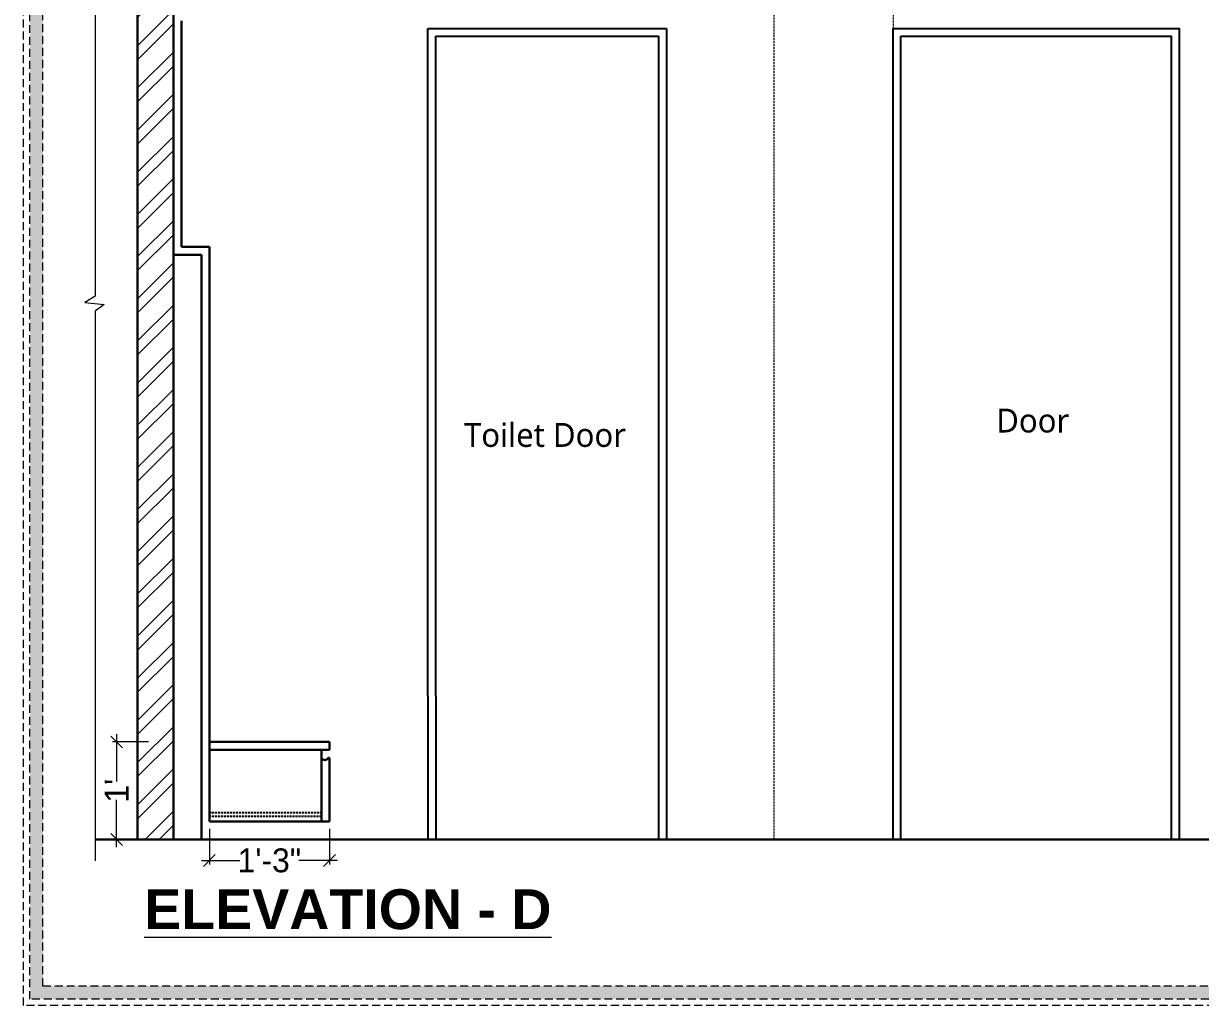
# Model space of a CAD drawing. Header units: millimetres. Extents: x 56222 to 3066687, y -650199 to -121287.
# Drawn here: x 134842.3 to 134990.3, y -183615.9 to -183492.4 of the extents above; entities that cross this region are included whole.
import ezdxf

# ---------------------------------------------------------------- set-up
doc = ezdxf.new("R2010")
doc.units = ezdxf.units.MM
doc.header["$MEASUREMENT"] = 0
doc.header["$PDMODE"] = 35
for name, pattern in [('DASHED', [0.75, 0.5, -0.25]), ('DASHED2', [0.375, 0.25, -0.125]), ('DASHEDX2', [1.5, 1, -0.5])]:
    doc.linetypes.add(name, pattern=pattern)
doc.layers.get('Defpoints').update_dxf_attribs({"color": 220})
doc.layers.add('AR HATCH-7', color=7, linetype='Continuous')
for name, color, linetype, lineweight in [('COLUMN', 1, 'Continuous', 30), ('DIM.', 250, 'Continuous', 13), ('Dimension', 10, 'DASHEDX2', 20), ('ELEVATION', 250, 'Continuous', 9), ('FUR1', 22, 'Continuous', 0), ('FURNITURE', 32, 'Continuous', 9), ('furniture dimensions', 1, 'DASHED', 0), ('SECTION ( SLAB PLine )', 104, 'Continuous', 30), ('Text', 7, 'Continuous', 15), ('wall', 7, 'Continuous', 30), ('XX~SLAB ( BEAM )~ ( DIM )', 7, 'Continuous', 9)]:
    doc.layers.add(name, color=color, linetype=linetype, lineweight=lineweight)
doc.styles.add('century g', font='GOTHIC.TTF')
doc.styles.get("Standard").update_dxf_attribs({"font": 'arial.ttf', "height": 6})
doc.styles.add('style4', font='ARIALN.TTF')
doc.dimstyles.new('Archana', dxfattribs={"dimtxt": 2, "dimasz": 0.75, "dimexe": 0.5, "dimexo": 0.5, "dimgap": 0, "dimtad": 0, "dimzin": 0, "dimdsep": 46, "dimlunit": 4, "dimtxsty": 'century g', "dimblk": 'OBLIQUE', "dimcen": 0, "dimdle": 1, "dimclrd": 256, "dimclre": 256, "dimclrt": 256, "dimadec": 0, "dimazin": 0, "dimtfac": 1, "dimtofl": 0, "dimtmove": 1, "dimatfit": 3, "dimfxl": 1, "dimfxlon": 1, "dimtolj": 1, "dimtzin": 0, "dimlwd": -1, "dimlwe": -1, "dimarcsym": 0})

# ---------------------------------------------------------------- blocks, each defined once
blk = doc.blocks.new('_Oblique')
at = {"layer": 'wall', "color": 0, "lineweight": -2}
blk.add_line((-0.5, -0.5), (0.5, 0.5), dxfattribs=at)
blk = doc.blocks.new('*D237')
at = {"layer": 'Defpoints', "color": 0, "linetype": 'Continuous', "lineweight": 30, "transparency": 16777216}
for p in [(134865.65, -183592.79), (134880.75, -183592.79, -0.01), (134880.75, -183597.7)]:
    blk.add_point(p, dxfattribs=at)
at = {"layer": 'furniture dimensions', "color": 5, "linetype": 'ByBlock', "transparency": 16777216}
blk.add_line((134865.65, -183593.7), (134865.65, -183598.2), dxfattribs=at)
at = {"layer": 'furniture dimensions', "color": 5, "linetype": 'Continuous', "transparency": 16777216}
for p, q in [((134880.75, -183593.7), (134880.75, -183598.2)), ((134864.65, -183597.7), (134869.47, -183597.7)), ((134881.75, -183597.7), (134876.92, -183597.7))]:
    blk.add_line(p, q, dxfattribs=at)
at = {"layer": 'furniture dimensions', "color": 5, "linetype": 'Continuous', "transparency": 16777216, "xscale": 1.5, "yscale": 1.5, "zscale": 1.5, "rotation": 180}
blk.add_blockref('_Oblique', (134865.65, -183597.7), dxfattribs=at)
at = {"layer": 'furniture dimensions', "color": 5, "linetype": 'Continuous', "transparency": 16777216, "xscale": 1.5, "yscale": 1.5, "zscale": 1.5}
blk.add_blockref('_Oblique', (134880.75, -183597.7), dxfattribs=at)
at = {"layer": 'furniture dimensions', "linetype": 'Continuous', "lineweight": 0, "transparency": 16777216, "insert": (134873.2, -183597.7), "char_height": 3, "attachment_point": 5, "style": 'century g'}
blk.add_mtext('\\A1;1\'-3"', dxfattribs=at)
blk = doc.blocks.new('*D238')
at = {"layer": 'Defpoints', "color": 0, "linetype": 'Continuous', "lineweight": 30, "transparency": 16777216}
for p in [(134853.99, -183582.79), (134866.62, -183582.79), (134865.65, -183595.04)]:
    blk.add_point(p, dxfattribs=at)
at = {"layer": 'furniture dimensions', "color": 5, "linetype": 'Continuous', "transparency": 16777216}
for p, q in [((134853.99, -183581.79), (134853.99, -183587.77)), ((134857.99, -183582.79), (134853.49, -183582.79)), ((134853.99, -183596.04), (134853.99, -183590.06))]:
    blk.add_line(p, q, dxfattribs=at)
at = {"layer": 'furniture dimensions', "color": 5, "linetype": 'ByBlock', "transparency": 16777216}
blk.add_line((134857.99, -183595.04), (134853.49, -183595.04), dxfattribs=at)
at = {"layer": 'furniture dimensions', "color": 5, "linetype": 'Continuous', "transparency": 16777216, "xscale": 1.5, "yscale": 1.5, "zscale": 1.5}
for p, rotation in [((134853.99, -183582.79), 90), ((134853.99, -183595.04), 270)]:
    blk.add_blockref('_Oblique', p, dxfattribs=dict(at, rotation=rotation))
at = {"layer": 'furniture dimensions', "linetype": 'Continuous', "lineweight": 0, "transparency": 16777216, "insert": (134853.99, -183588.92), "char_height": 3, "attachment_point": 5, "rotation": 90, "style": 'century g'}
blk.add_mtext("\\A1;1'", dxfattribs=at)

msp = doc.modelspace()

# ---------------------------------------------------------------- hatches: boundary and pattern name
at = {"layer": 'AR HATCH-7', "lineweight": 18, "true_color": 0x939598, "transparency": 33554687}
h = msp.add_hatch(dxfattribs=at)
h.set_pattern_fill('ANSI32', color=252, scale=10)
h.paths.add_polyline_path([(135020.13, -183468.04), (135015.63, -183468.04), (135015.63, -183595.04), (135020.13, -183595.04)])
h.paths.add_polyline_path([(134861.13, -183481.04), (134856.63, -183481.04), (134856.63, -183595.04), (134861.13, -183595.04)])
at = {"layer": 'Dimension', "true_color": 0xd39e00}
h = msp.add_hatch(color=42, dxfattribs=at)
h.paths.add_polyline_path([(134843.09, -183452.71), (134843.09, -183615.12), (135073.83, -183615.12), (135073.83, -183452.71)])
h.paths.add_polyline_path([(134844.71, -183454.33), (135072.21, -183454.33), (135072.21, -183613.5), (134844.71, -183613.5)], flags=16)

# ---------------------------------------------------------------- linework, layer by layer
at = {"layer": 'COLUMN', "color": 9, "linetype": 'DASHED2', "lineweight": 0, "true_color": 0xc7c8ca}
for p, q in [((134936.63, -183468.04), (134936.63, -183595.04)), ((134951.63, -183468.04), (134951.63, -183595.04))]:
    msp.add_line(p, q, dxfattribs=at)
at = {"layer": 'Dimension', "color": 42, "true_color": 0xd39e00, "elevation": 0.12}
for points in [[(134842.28, -183451.9), (135074.64, -183451.9), (135074.64, -183615.93), (134842.28, -183615.93)], [(134843.09, -183452.71), (135073.83, -183452.71), (135073.83, -183615.12), (134843.09, -183615.12)], [(134844.71, -183454.33), (135072.21, -183454.33), (135072.21, -183613.5), (134844.71, -183613.5)]]:
    msp.add_lwpolyline(points, close=True, dxfattribs=at)
at = {"layer": 'ELEVATION', "color": 0, "lineweight": 25}
for p, q in [((134893.13, -183493.04), (134923.13, -183493.04)), ((134893.13, -183577.04), (134893.13, -183493.04)), ((134923.13, -183493.04), (134923.13, -183577.04)), ((134894.13, -183494.04), (134922.13, -183494.04)), ((134894.13, -183577.04), (134894.13, -183494.04)), ((134922.13, -183494.04), (134922.13, -183577.04)), ((134893.13, -183577.04), (134893.13, -183595.04)), ((134894.13, -183577.04), (134894.13, -183595.04)), ((134922.13, -183577.04), (134922.13, -183595.04)), ((134923.13, -183577.04), (134923.13, -183595.04))]:
    msp.add_line(p, q, dxfattribs=at)
for points in [[(134951.63, -183493.04), (134987.63, -183493.04), (134987.63, -183595.04), (134951.63, -183595.04)], [(134952.63, -183494.04), (134986.63, -183494.04), (134986.63, -183595.04), (134952.63, -183595.04)]]:
    msp.add_lwpolyline(points, close=True, dxfattribs=at)
at = {"layer": 'FURNITURE', "lineweight": 30}
for p, q in [((134862.13, -183492.1), (134862.13, -183520.51)), ((134864.65, -183521.51), (134861.13, -183521.51)), ((134865.65, -183520.51), (134862.13, -183520.51)), ((134864.65, -183521.51), (134864.65, -183595.04)), ((134865.65, -183520.51), (134865.65, -183582.79)), ((134880.75, -183582.79, 0.02), (134865.65, -183582.79, 0.02)), ((134865.65, -183582.79, 0.02), (134865.65, -183592.79)), ((134880.75, -183582.79, -0.01), (134880.75, -183583.79, -0.01)), ((134880.75, -183583.79, 0.02), (134865.65, -183583.79, 0.02)), ((134879.75, -183583.79, 0.02), (134879.75, -183592.79, 0)), ((134880.58, -183584.79, 0.02), (134880.75, -183584.79, -0.01)), ((134880.75, -183584.79, -0.01), (134880.75, -183592.79, -0.01)), ((134879.75, -183585.79, 0.02), (134879.75, -183585.79, 0.02)), ((134865.65, -183592.79), (134880.75, -183592.79, 0.02)), ((134879.75, -183592.79, -0.01), (134880.75, -183592.79, -0.01))]:
    msp.add_line(p, q, dxfattribs=at)
at = {"layer": 'FURNITURE', "linetype": 'DASHED2', "lineweight": 25}
msp.add_lwpolyline([(134865.65, -183591.66), (134879.75, -183591.66), (134879.75, -183592.18), (134865.65, -183592.18)], close=True, dxfattribs=at)
at = {"layer": 'FURNITURE', "lineweight": 25}
msp.add_arc((134861.13, -183555.95), 3, 89.8932, 90, dxfattribs=at)
at = {"layer": 'FURNITURE', "lineweight": 30}
msp.add_arc((134880.16, -183584.63, 0.02), 0.446, 201.6722, 338.3278, dxfattribs=at)
at = {"layer": 'SECTION ( SLAB PLine )', "color": 1}
msp.add_line((134851.27, -183595.04), (135030.24, -183595.04), dxfattribs=at)
at = {"layer": 'Text', "color": 251, "linetype": 'Continuous', "lineweight": 0, "true_color": 0x636466}
msp.add_lwpolyline([(134851.27, -183457.55), (134851.27, -183526.73), (134850.01, -183527.52), (134852.44, -183527.77), (134851.27, -183528.6), (134851.27, -183597.73)], dxfattribs=at)
at = {"layer": 'XX~SLAB ( BEAM )~ ( DIM )', "lineweight": 30}
msp.add_lwpolyline([(134861.13, -183481.04), (134861.13, -183595.04), (134856.63, -183595.04), (134856.63, -183481.04)], dxfattribs=at)

# ---------------------------------------------------------------- texts
at = {"layer": 'DIM.', "color": 1, "insert": (134857.46, -183601.32), "char_height": 5, "attachment_point": 1}
msp.add_mtext_dynamic_manual_height_columns('{\\fArial|b1|i0|c0|p34;\\LELEVATION - D}', width=111.5588, gutter_width=1, heights=[0], dxfattribs=at)
at = {"layer": 'FUR1', "color": 1, "char_height": 3, "width": 28.4543, "attachment_point": 5, "style": 'style4'}
for s, insert in [('{\\fMalgun Gothic|b0|i0|c0|p34; Door}', (134968.7, -183542.39)), ('{\\fMalgun Gothic|b0|i0|c0|p34; Toilet Door}', (134907.36, -183544.2))]:
    msp.add_mtext(s, dxfattribs=dict(at, insert=insert))

# ---------------------------------------------------------------- dimensions: what is measured, and where the dimension line sits
at = {"layer": 'furniture dimensions', "color": 5, "linetype": 'Continuous', "lineweight": 0}
dim = msp.add_linear_dim(base=(134853.99, -183582.79), p1=(134865.65, -183595.04), p2=(134866.62, -183582.79), angle=90, dimstyle='Archana', override={"dimtxt": 3, "dimasz": 1.5, "dimdec": 0, "dimclrd": 5, "dimclre": 5, "dimfxl": 4}, dxfattribs=at)
dim.commit()
dim.dimension.update_dxf_attribs({"geometry": '*D238', "text_midpoint": (134853.99, -183588.92)})
dim = msp.add_linear_dim(base=(134880.75, -183597.7), p1=(134865.65, -183592.79), p2=(134880.75, -183592.79, -0.01), dimstyle='Archana', override={"dimtxt": 3, "dimasz": 1.5, "dimdec": 0, "dimclrd": 5, "dimclre": 5, "dimfxl": 4}, dxfattribs=at)
dim.commit()
dim.dimension.update_dxf_attribs({"geometry": '*D237', "text_midpoint": (134873.2, -183597.7)})

doc.saveas('drawing.dxf')
